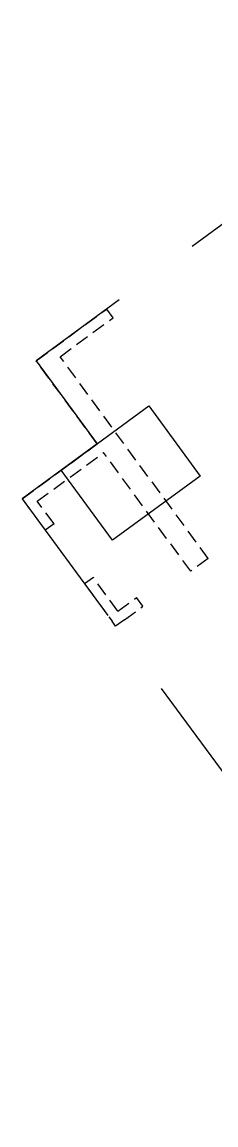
# Model space of a CAD drawing. Header units: millimetres. Extents: x 75184266 to 76346726, y -35077925 to -33679385.
# Drawn here: x 75308191 to 75310867, y -34600684 to -34585434 of the extents above; entities that cross this region are included whole.
import ezdxf

# ---------------------------------------------------------------- set-up
doc = ezdxf.new("R2010")
doc.units = ezdxf.units.MM
doc.header["$LTSCALE"] = 50
doc.header["$MEASUREMENT"] = 0
doc.linetypes.add('HIDDEN2', pattern=[0.1875, 0.125, -0.0625])
doc.linetypes.add('XR-지하3층$0$H', pattern=[1.3, 0.8, -0.5])
doc.layers.add('건축', color=8, linetype='CONTINUOUS', plot=False)

msp = doc.modelspace()

# ---------------------------------------------------------------- linework, layer by layer
at = {"layer": '건축', "linetype": 'HIDDEN2', "ltscale": 30}
for p, q in [((75309450, -34589523), (75309361, -34589402)), ((75309228, -34591266), (75308385, -34590117)), ((75310761, -34592851), (75308716, -34590061)), ((75310520, -34593029), (75309316, -34591387)), ((75308632, -34592373), (75308401, -34592059)), ((75308632, -34592373), (75308511, -34592462)), ((75309175, -34593115), (75309055, -34593204)), ((75309515, -34593579), (75309175, -34593115)), ((75309858, -34593513), (75309770, -34593392)), ((75309858, -34593513), (75309770, -34593392)), ((75309483, -34593788, 0), (75309433, -34593720, 0))]:
    msp.add_line(p, q, dxfattribs=at)
at = {"layer": '건축', "linetype": 'XR-지하3층$0$H', "ltscale": 50}
msp.add_lwpolyline([(75314772, -34585434), (75308385, -34590117), (75309228, -34591266), (75308191, -34592026), (75314538, -34600684)], dxfattribs=at)
at = {"layer": '건축', "linetype": 'HIDDEN2', "ltscale": 30}
for points in [[(75308385, -34590117), (75309361, -34589402)], [(75309450, -34589523), (75309361, -34589402)], [(75309450, -34589523), (75309361, -34589402)], [(75308716, -34590061), (75309450, -34589523)], [(75308191, -34592026), (75309228, -34591266)], [(75308401, -34592059), (75309316, -34591387)], [(75308191, -34592026), (75308511, -34592462)], [(75310761, -34592851), (75310520, -34593029)], [(75309055, -34593204), (75309433, -34593720)], [(75309515, -34593579), (75309770, -34593392)], [(75309604, -34593700), (75309858, -34593513)]]:
    msp.add_lwpolyline(points, dxfattribs=at)
at = {"layer": '건축'}
msp.add_lwpolyline([(75309441, -34592598), (75308732, -34591630), (75309941, -34590743), (75310651, -34591711)], close=True, dxfattribs=at)
at = {"layer": '건축', "linetype": 'HIDDEN2', "ltscale": 30, "elevation": 0}
msp.add_lwpolyline([(75309604, -34593700), (75309483, -34593788)], dxfattribs=at)

doc.saveas('drawing.dxf')
